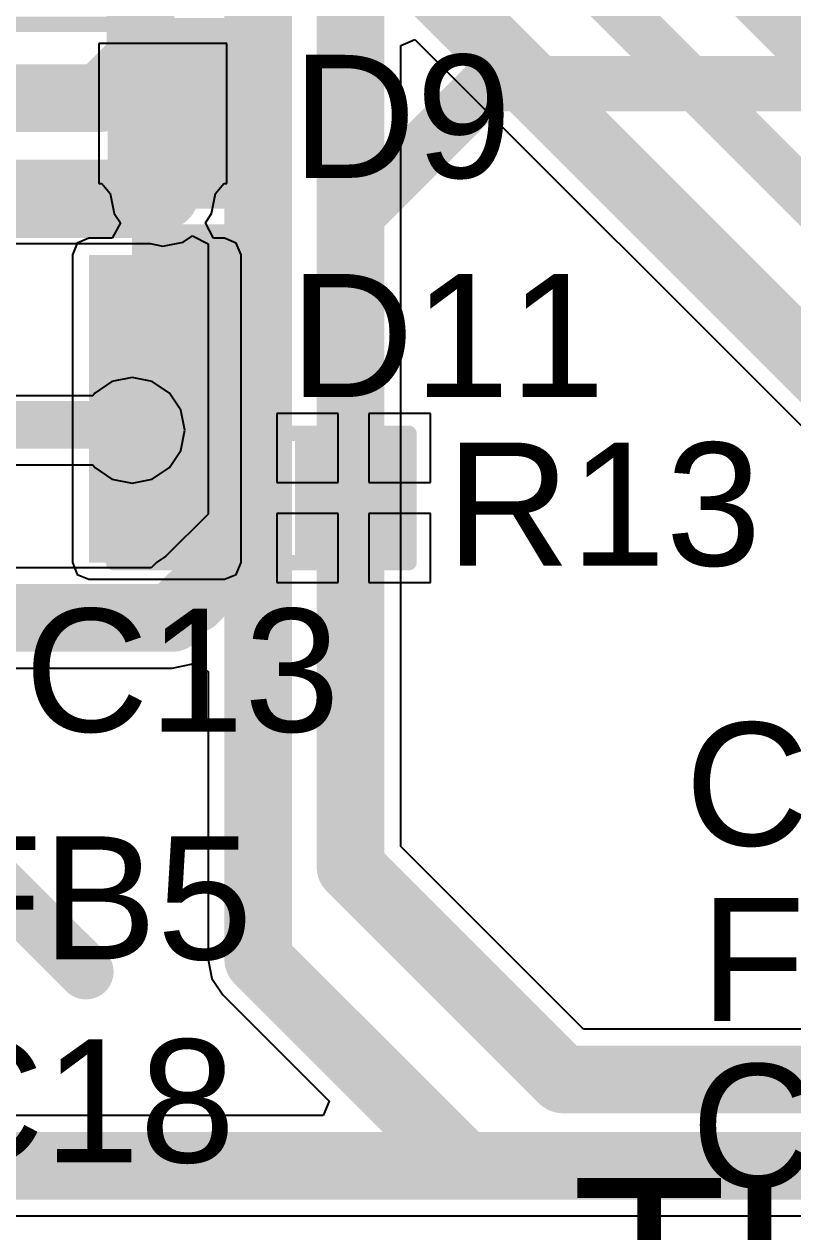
# Model space of a CAD drawing. Header units: millimetres. Extents: x -0.27 to 4.7, y -0.39 to 2.83.
# Drawn here: x 2.6009 to 2.8507, y 0.3464 to 0.739 of the extents above; entities that cross this region are included whole.
import ezdxf

# ---------------------------------------------------------------- set-up
doc = ezdxf.new("R2010")
doc.units = ezdxf.units.MM
doc.header["$MEASUREMENT"] = 0
for name, color, linetype in [('BottomLayer', 5, 'Continuous'), ('BottomSolder', 6, 'Continuous'), ('TopLayer', 1, 'Continuous'), ('TopOverlay', 2, 'Continuous'), ('TopPaste', 8, 'Continuous'), ('TopSolder', 216, 'Continuous'), ('ViaHoleLayer', 16, 'Continuous')]:
    doc.layers.add(name, color=color, linetype=linetype)
doc.styles.add('Arial', font='', dxfattribs={"height": 0.2})
doc.styles.get('Arial').set_extended_font_data('Arial')

# ---------------------------------------------------------------- blocks, each defined once
blk = doc.blocks.new('ZIO_101954_8')
at = {"layer": 'TopOverlay', "const_width": 0.005}
blk.add_lwpolyline([(-0.719, -1.74), (0.719, -1.74)], dxfattribs=at)
blk = doc.blocks.new('R___0603_89')
at = {"layer": 'TopLayer'}
for points in [[(-0.015, 0.0175), (-0.015, -0.0175), (-0.045, -0.0175), (-0.045, 0.0175)], [(0.045, 0.0175), (0.045, -0.0175), (0.015, -0.0175), (0.015, 0.0175)]]:
    blk.add_hatch(color=1, dxfattribs=at).paths.add_polyline_path(points)
at = {"layer": 'TopPaste'}
for points in [[(-0.015, 0.0175), (-0.015, -0.0175), (-0.045, -0.0175), (-0.045, 0.0175)], [(0.045, 0.0175), (0.045, -0.0175), (0.015, -0.0175), (0.015, 0.0175)]]:
    blk.add_hatch(color=8, dxfattribs=at).paths.add_polyline_path(points)
at = {"layer": 'TopSolder'}
for points in [[(-0.011, 0.0215), (-0.011, -0.0215), (-0.049, -0.0215), (-0.049, 0.0215)], [(0.049, 0.0215), (0.049, -0.0215), (0.011, -0.0215), (0.011, 0.0215)]]:
    blk.add_hatch(color=216, dxfattribs=at).paths.add_polyline_path(points)
at = {"layer": 'TopOverlay', "const_width": 0.005}
for points in [[(0.048, 0.021), (-0.048, 0.021)], [(-0.048, 0.021), (-0.048, -0.021)], [(0.048, 0.021), (0.048, -0.021)], [(0.048, -0.021), (-0.048, -0.021)]]:
    blk.add_lwpolyline(points, dxfattribs=at)
at = {"layer": 'TopOverlay', "const_width": 0.0025}
for points in [[(-0.04925, 0.021, 1), (-0.04675, 0.021, 1)], [(-0.04925, 0.021, 1), (-0.04675, 0.021, 1)], [(0.04675, 0.021, 1), (0.04925, 0.021, 1)], [(0.04675, 0.021, 1), (0.04925, 0.021, 1)], [(-0.04925, -0.021, 1), (-0.04675, -0.021, 1)], [(-0.04925, -0.021, 1), (-0.04675, -0.021, 1)], [(0.04675, -0.021, 1), (0.04925, -0.021, 1)], [(0.04675, -0.021, 1), (0.04925, -0.021, 1)]]:
    blk.add_lwpolyline(points, format="xyb", close=True, dxfattribs=at)
blk = doc.blocks.new('SOD_323_156')
at = {"layer": 'TopLayer'}
for points in [[(-0.02953, -0.01772), (-0.06102, -0.01772), (-0.06102, 0.01772), (-0.02953, 0.01772)], [(0.06102, -0.01772), (0.02953, -0.01772), (0.02953, 0.01772), (0.06102, 0.01772)]]:
    blk.add_hatch(color=1, dxfattribs=at).paths.add_polyline_path(points)
at = {"layer": 'TopOverlay'}
for points in [[(-0.079, 0.019), (-0.036, 0.019), (-0.036, 0.031), (-0.079, 0.031)], [(-0.079, -0.02), (-0.062, -0.02), (-0.062, 0.02), (-0.079, 0.02)], [(-0.079, -0.031), (-0.036, -0.031), (-0.036, -0.019), (-0.079, -0.019)]]:
    blk.add_hatch(color=2, dxfattribs=at).paths.add_polyline_path(points)
at = {"layer": 'TopPaste'}
for points in [[(-0.02953, -0.01772), (-0.06102, -0.01772), (-0.06102, 0.01772), (-0.02953, 0.01772)], [(0.06102, -0.01772), (0.02953, -0.01772), (0.02953, 0.01772), (0.06102, 0.01772)]]:
    blk.add_hatch(color=8, dxfattribs=at).paths.add_polyline_path(points)
at = {"layer": 'TopSolder'}
for points in [[(-0.02736, -0.01988), (-0.06319, -0.01988), (-0.06319, 0.01988), (-0.02736, 0.01988)], [(0.06319, -0.01988), (0.02736, -0.01988), (0.02736, 0.01988), (0.06319, 0.01988)]]:
    blk.add_hatch(color=216, dxfattribs=at).paths.add_polyline_path(points)
at = {"layer": 'TopOverlay', "const_width": 0.005}
for points in [[(0.037, 0.029), (-0.036, 0.029)], [(0.037, 0.029), (0.037, 0.022)], [(0.037, -0.022), (0.037, -0.029)], [(0.037, -0.029), (-0.036, -0.029)]]:
    blk.add_lwpolyline(points, dxfattribs=at)
at = {"layer": 'TopOverlay', "const_width": 0.0025}
for points in [[(-0.03725, 0.029, 1), (-0.03475, 0.029, 1)], [(0.03575, 0.029, 1), (0.03825, 0.029, 1)], [(0.03575, 0.029, 1), (0.03825, 0.029, 1)], [(0.03575, 0.022, 1), (0.03825, 0.022, 1)], [(0.03575, -0.022, 1), (0.03825, -0.022, 1)], [(-0.03725, -0.029, 1), (-0.03475, -0.029, 1)], [(0.03575, -0.029, 1), (0.03825, -0.029, 1)], [(0.03575, -0.029, 1), (0.03825, -0.029, 1)]]:
    blk.add_lwpolyline(points, format="xyb", close=True, dxfattribs=at)
blk = doc.blocks.new('SOD_323_158')
at = {"layer": 'TopLayer'}
for points in [[(-0.02953, -0.01772), (-0.06102, -0.01772), (-0.06102, 0.01772), (-0.02953, 0.01772)], [(0.06102, -0.01772), (0.02953, -0.01772), (0.02953, 0.01772), (0.06102, 0.01772)]]:
    blk.add_hatch(color=1, dxfattribs=at).paths.add_polyline_path(points)
at = {"layer": 'TopOverlay'}
for points in [[(-0.079, 0.019), (-0.036, 0.019), (-0.036, 0.031), (-0.079, 0.031)], [(-0.079, -0.02), (-0.062, -0.02), (-0.062, 0.02), (-0.079, 0.02)], [(-0.079, -0.031), (-0.036, -0.031), (-0.036, -0.019), (-0.079, -0.019)]]:
    blk.add_hatch(color=2, dxfattribs=at).paths.add_polyline_path(points)
at = {"layer": 'TopPaste'}
for points in [[(-0.02953, -0.01772), (-0.06102, -0.01772), (-0.06102, 0.01772), (-0.02953, 0.01772)], [(0.06102, -0.01772), (0.02953, -0.01772), (0.02953, 0.01772), (0.06102, 0.01772)]]:
    blk.add_hatch(color=8, dxfattribs=at).paths.add_polyline_path(points)
at = {"layer": 'TopSolder'}
for points in [[(-0.02736, -0.01988), (-0.06319, -0.01988), (-0.06319, 0.01988), (-0.02736, 0.01988)], [(0.06319, -0.01988), (0.02736, -0.01988), (0.02736, 0.01988), (0.06319, 0.01988)]]:
    blk.add_hatch(color=216, dxfattribs=at).paths.add_polyline_path(points)
at = {"layer": 'TopOverlay', "const_width": 0.005}
for points in [[(0.037, 0.029), (-0.036, 0.029)], [(0.037, 0.029), (0.037, 0.022)], [(0.037, -0.022), (0.037, -0.029)], [(0.037, -0.029), (-0.036, -0.029)]]:
    blk.add_lwpolyline(points, dxfattribs=at)
at = {"layer": 'TopOverlay', "const_width": 0.0025}
for points in [[(-0.03725, 0.029, 1), (-0.03475, 0.029, 1)], [(0.03575, 0.029, 1), (0.03825, 0.029, 1)], [(0.03575, 0.029, 1), (0.03825, 0.029, 1)], [(0.03575, 0.022, 1), (0.03825, 0.022, 1)], [(0.03575, -0.022, 1), (0.03825, -0.022, 1)], [(-0.03725, -0.029, 1), (-0.03475, -0.029, 1)], [(0.03575, -0.029, 1), (0.03825, -0.029, 1)], [(0.03575, -0.029, 1), (0.03825, -0.029, 1)]]:
    blk.add_lwpolyline(points, format="xyb", close=True, dxfattribs=at)

msp = doc.modelspace()

# ---------------------------------------------------------------- hatches: boundary and pattern name
at = {"layer": 'BottomLayer'}
h = msp.add_hatch(color=5, dxfattribs=at)
edge = h.paths.add_edge_path()
edge.add_arc((2.646, 0.684), 0.01181, 0, 360)
h = msp.add_hatch(color=5, dxfattribs=at)
edge = h.paths.add_edge_path()
edge.add_arc((2.636, 0.607), 0.01181, 0, 360)
at = {"layer": 'BottomSolder'}
h = msp.add_hatch(color=6, dxfattribs=at)
edge = h.paths.add_edge_path()
edge.add_arc((2.646, 0.684), 0.00591, 0, 360)
h = msp.add_hatch(color=6, dxfattribs=at)
edge = h.paths.add_edge_path()
edge.add_arc((2.636, 0.607), 0.00591, 0, 360)
at = {"layer": 'TopLayer'}
h = msp.add_hatch(color=1, dxfattribs=at)
edge = h.paths.add_edge_path()
edge.add_arc((2.646, 0.684), 0.01181, 0, 360)
msp.add_hatch(color=1, dxfattribs=at).paths.add_polyline_path([(2.622, 0.564), (2.666, 0.564), (2.666, 0.664), (2.622, 0.664)])
h = msp.add_hatch(color=1, dxfattribs=at)
edge = h.paths.add_edge_path()
edge.add_arc((2.636, 0.607), 0.01181, 0, 360)
at = {"layer": 'TopSolder'}
h = msp.add_hatch(color=216, dxfattribs=at)
edge = h.paths.add_edge_path()
edge.add_arc((2.646, 0.684), 0.00591, 0, 360)
h = msp.add_hatch(color=216, dxfattribs=at)
edge = h.paths.add_edge_path()
edge.add_arc((2.636, 0.607), 0.00591, 0, 360)
at = {"layer": 'ViaHoleLayer'}
h = msp.add_hatch(color=16, dxfattribs=at)
edge = h.paths.add_edge_path()
edge.add_arc((2.646, 0.684), 0.00591, 0, 360)
h = msp.add_hatch(color=16, dxfattribs=at)
edge = h.paths.add_edge_path()
edge.add_arc((2.636, 0.607), 0.00591, 0, 360)

# ---------------------------------------------------------------- linework, layer by layer
at = {"layer": 'BottomLayer'}
for p, q in [((2.72331, 0.73208), (2.72793, 0.734)), ((2.72331, 0.47176), (2.72331, 0.73208)), ((2.72793, 0.734), (2.86646, 0.59546)), ((2.465, 0.66769), (2.64184, 0.66769)), ((2.64184, 0.66769), (2.646, 0.66686)), ((2.646, 0.66686), (2.65256, 0.66816)), ((2.65256, 0.66816), (2.65569, 0.67025)), ((2.65569, 0.67025), (2.66069, 0.66758)), ((2.66069, 0.66758), (2.66069, 0.57976)), ((2.62944, 0.62284), (2.62388, 0.61912)), ((2.636, 0.62414), (2.62944, 0.62284)), ((2.64256, 0.62284), (2.636, 0.62414)), ((2.64812, 0.61912), (2.64256, 0.62284)), ((2.62328, 0.61822), (2.50565, 0.61822)), ((2.62388, 0.61912), (2.62328, 0.61822)), ((2.65184, 0.61356), (2.64812, 0.61912)), ((2.65314, 0.607), (2.65184, 0.61356)), ((2.65184, 0.60044), (2.65314, 0.607)), ((2.64812, 0.59488), (2.65184, 0.60044)), ((2.501, 0.59578), (2.62328, 0.59578)), ((2.62328, 0.59578), (2.62388, 0.59488)), ((2.62388, 0.59488), (2.62944, 0.59116)), ((2.64256, 0.59116), (2.64812, 0.59488)), ((2.62944, 0.59116), (2.636, 0.58986)), ((2.636, 0.58986), (2.64256, 0.59116)), ((2.66069, 0.57976), (2.64698, 0.56605)), ((2.64698, 0.56605), (2.64396, 0.56404)), ((2.64224, 0.56231), (2.5373, 0.56231)), ((2.64396, 0.56404), (2.64224, 0.56231)), ((2.649, 0.52969), (2.65524, 0.53093)), ((2.65524, 0.53093), (2.65569, 0.53122)), ((2.65569, 0.53122), (2.66069, 0.52855)), ((2.5373, 0.52969), (2.649, 0.52969)), ((2.66069, 0.52855), (2.66069, 0.435)), ((2.78276, 0.41231), (2.72331, 0.47176)), ((2.66069, 0.435), (2.66193, 0.42876)), ((2.66193, 0.42876), (2.66546, 0.42346)), ((2.66546, 0.42346), (2.70005, 0.38888)), ((3.45812, 0.41231), (2.78276, 0.41231)), ((2.70005, 0.38888), (2.69813, 0.38426)), ((2.69813, 0.38426), (2.02142, 0.38426)), ((2.0209, 0.35164), (3.24284, 0.35164))]:
    msp.add_line(p, q, dxfattribs=at)
for points, const_width in [([(2.707, 0.465), (2.707, 1.002)], 0.022), ([(2.79482, 0.79018), (2.918, 0.667)], 0.016), ([(2.677, 0.573), (2.677, 0.777)], 0.022), ([(2.76282, 0.77518), (2.896, 0.642)], 0.016), ([(2.63869, 0.72789), (2.63869, 0.76669)], 0.022), ([(2.73482, 0.75018), (2.878, 0.607)], 0.022), ([(2.6258, 0.715), (2.63869, 0.72789)], 0.022), ([(2.49344, 0.715), (2.6258, 0.715)], 0.022), ([(2.465, 0.684), (2.646, 0.684)], 0.022), ([(2.501, 0.607), (2.636, 0.607)], 0.012), ([(2.656, 0.552), (2.677, 0.573)], 0.022), ([(2.677, 0.435), (2.677, 0.573)], 0.022), ([(2.649, 0.546), (2.6555, 0.5525)], 0.022), ([(2.53314, 0.546), (2.649, 0.546)], 0.022), ([(2.707, 0.465), (2.776, 0.396)], 0.022), ([(2.677, 0.435), (2.74405, 0.36795)], 0.022), ([(2.776, 0.396), (3.46487, 0.396)], 0.022), ([(2.01705, 0.36795), (2.74405, 0.36795)], 0.022), ([(2.74405, 0.36795), (3.247, 0.36795)], 0.022)]:
    msp.add_lwpolyline(points, dxfattribs=dict(at, const_width=const_width))
for points, const_width in [([(2.63319, 0.72789, 1), (2.64419, 0.72789, 1)], 0.011), ([(2.63319, 0.72789, 1), (2.64419, 0.72789, 1)], 0.011), ([(2.6203, 0.715, 1), (2.6313, 0.715, 1)], 0.011), ([(2.6203, 0.715, 1), (2.6313, 0.715, 1)], 0.011), ([(2.6405, 0.684, 1), (2.6515, 0.684, 1)], 0.011), ([(2.633, 0.607, 1), (2.639, 0.607, 1)], 0.006), ([(2.6715, 0.573, 1), (2.6825, 0.573, 1)], 0.011), ([(2.6715, 0.573, 1), (2.6825, 0.573, 1)], 0.011), ([(2.6715, 0.573, 1), (2.6825, 0.573, 1)], 0.011), ([(2.65, 0.5525, 1), (2.661, 0.5525, 1)], 0.011), ([(2.6505, 0.552, 1), (2.6615, 0.552, 1)], 0.011), ([(2.6435, 0.546, 1), (2.6545, 0.546, 1)], 0.011), ([(2.6435, 0.546, 1), (2.6545, 0.546, 1)], 0.011), ([(2.7015, 0.465, 1), (2.7125, 0.465, 1)], 0.011), ([(2.7015, 0.465, 1), (2.7125, 0.465, 1)], 0.011), ([(2.6715, 0.435, 1), (2.6825, 0.435, 1)], 0.011), ([(2.6715, 0.435, 1), (2.6825, 0.435, 1)], 0.011), ([(2.7705, 0.396, 1), (2.7815, 0.396, 1)], 0.011), ([(2.7705, 0.396, 1), (2.7815, 0.396, 1)], 0.011), ([(2.73855, 0.36795, 1), (2.74955, 0.36795, 1)], 0.011), ([(2.73855, 0.36795, 1), (2.74955, 0.36795, 1)], 0.011), ([(2.73855, 0.36795, 1), (2.74955, 0.36795, 1)], 0.011)]:
    msp.add_lwpolyline(points, format="xyb", close=True, dxfattribs=dict(at, const_width=const_width))
at = {"layer": 'TopLayer'}
for p, q in [((2.66675, 0.73272), (2.62525, 0.73272)), ((2.62525, 0.73272), (2.62525, 0.68728)), ((2.66675, 0.68728), (2.66675, 0.73272)), ((2.62525, 0.68728), (2.62616, 0.68728)), ((2.62616, 0.68728), (2.62886, 0.684)), ((2.66314, 0.684), (2.66584, 0.68728)), ((2.66584, 0.68728), (2.66675, 0.68728)), ((2.62886, 0.684), (2.63016, 0.67744)), ((2.66184, 0.67744), (2.66314, 0.684)), ((2.63016, 0.67744), (2.63219, 0.67441)), ((2.65981, 0.67441), (2.66184, 0.67744)), ((2.63219, 0.67441), (2.62952, 0.66941)), ((2.66248, 0.66941), (2.65981, 0.67441)), ((2.61817, 0.66783), (2.61659, 0.664)), ((2.622, 0.66941), (2.61817, 0.66783)), ((2.62952, 0.66941), (2.622, 0.66941)), ((2.666, 0.66941), (2.66248, 0.66941)), ((2.66983, 0.66783), (2.666, 0.66941)), ((2.67141, 0.664), (2.66983, 0.66783)), ((2.61659, 0.664), (2.61659, 0.564)), ((2.67141, 0.564), (2.67141, 0.664)), ((2.703, 0.6125), (2.683, 0.6125)), ((2.683, 0.6125), (2.683, 0.59)), ((2.703, 0.59), (2.703, 0.6125)), ((2.733, 0.6125), (2.713, 0.6125)), ((2.713, 0.6125), (2.713, 0.59)), ((2.733, 0.59), (2.733, 0.6125)), ((2.683, 0.59), (2.703, 0.59)), ((2.713, 0.59), (2.733, 0.59)), ((2.703, 0.58), (2.683, 0.58)), ((2.683, 0.58), (2.683, 0.5575)), ((2.703, 0.5575), (2.703, 0.58)), ((2.733, 0.58), (2.713, 0.58)), ((2.713, 0.58), (2.713, 0.5575)), ((2.733, 0.5575), (2.733, 0.58)), ((2.61659, 0.564), (2.61817, 0.56017)), ((2.66983, 0.56017), (2.67141, 0.564)), ((2.61817, 0.56017), (2.622, 0.55859)), ((2.622, 0.55859), (2.666, 0.55859)), ((2.666, 0.55859), (2.66983, 0.56017)), ((2.683, 0.5575), (2.703, 0.5575)), ((2.713, 0.5575), (2.733, 0.5575))]:
    msp.add_line(p, q, dxfattribs=at)
for points, const_width in [([(2.708, 0.676), (2.75169, 0.71969)], 0.018), ([(2.75169, 0.71969), (2.95469, 0.71969)], 0.018), ([(2.646, 0.684), (2.646, 0.71)], 0.022), ([(2.708, 0.585), (2.708, 0.676)], 0.018), ([(2.573, 0.479), (2.621, 0.431)], 0.018)]:
    msp.add_lwpolyline(points, dxfattribs=dict(at, const_width=const_width))
for points, const_width in [([(2.74719, 0.71969, 1), (2.75619, 0.71969, 1)], 0.009), ([(2.74719, 0.71969, 1), (2.75619, 0.71969, 1)], 0.009), ([(2.6405, 0.71, 1), (2.6515, 0.71, 1)], 0.011), ([(2.6405, 0.684, 1), (2.6515, 0.684, 1)], 0.011), ([(2.7035, 0.676, 1), (2.7125, 0.676, 1)], 0.009), ([(2.7035, 0.676, 1), (2.7125, 0.676, 1)], 0.009), ([(2.7035, 0.585, 1), (2.7125, 0.585, 1)], 0.009), ([(2.6165, 0.431, 1), (2.6255, 0.431, 1)], 0.009)]:
    msp.add_lwpolyline(points, format="xyb", close=True, dxfattribs=dict(at, const_width=const_width))

# ---------------------------------------------------------------- block references
msp.add_blockref('ZIO_101954_8', (2.263, 2.113))
at = {"rotation": 180}
for name, p in [('SOD_323_158', (2.60072, 0.71)), ('SOD_323_156', (2.6, 0.643)), ('R___0603_89', (2.678, 0.585))]:
    msp.add_blockref(name, p, dxfattribs=at)

# ---------------------------------------------------------------- texts
at = {"layer": 'TopOverlay', "style": 'Arial'}
for s, p in [('D9', (2.68795, 0.68906)), ('D11', (2.68723, 0.61783)), ('R13', (2.73802, 0.56301)), ('C13', (2.60102, 0.50901)), ('C25', (2.81568, 0.47201)), ('FB5', (2.57268, 0.43501)), ('FB6', (2.82068, 0.41501)), ('C18', (2.56702, 0.36901)), ('C23', (2.81768, 0.36101))]:
    msp.add_text(s, height=0.04, dxfattribs=at).set_placement(p)
msp.add_text('-TH2+', height=0.059055, rotation=360, dxfattribs=at).set_placement((2.75142, 0.30495))

doc.saveas('drawing.dxf')
